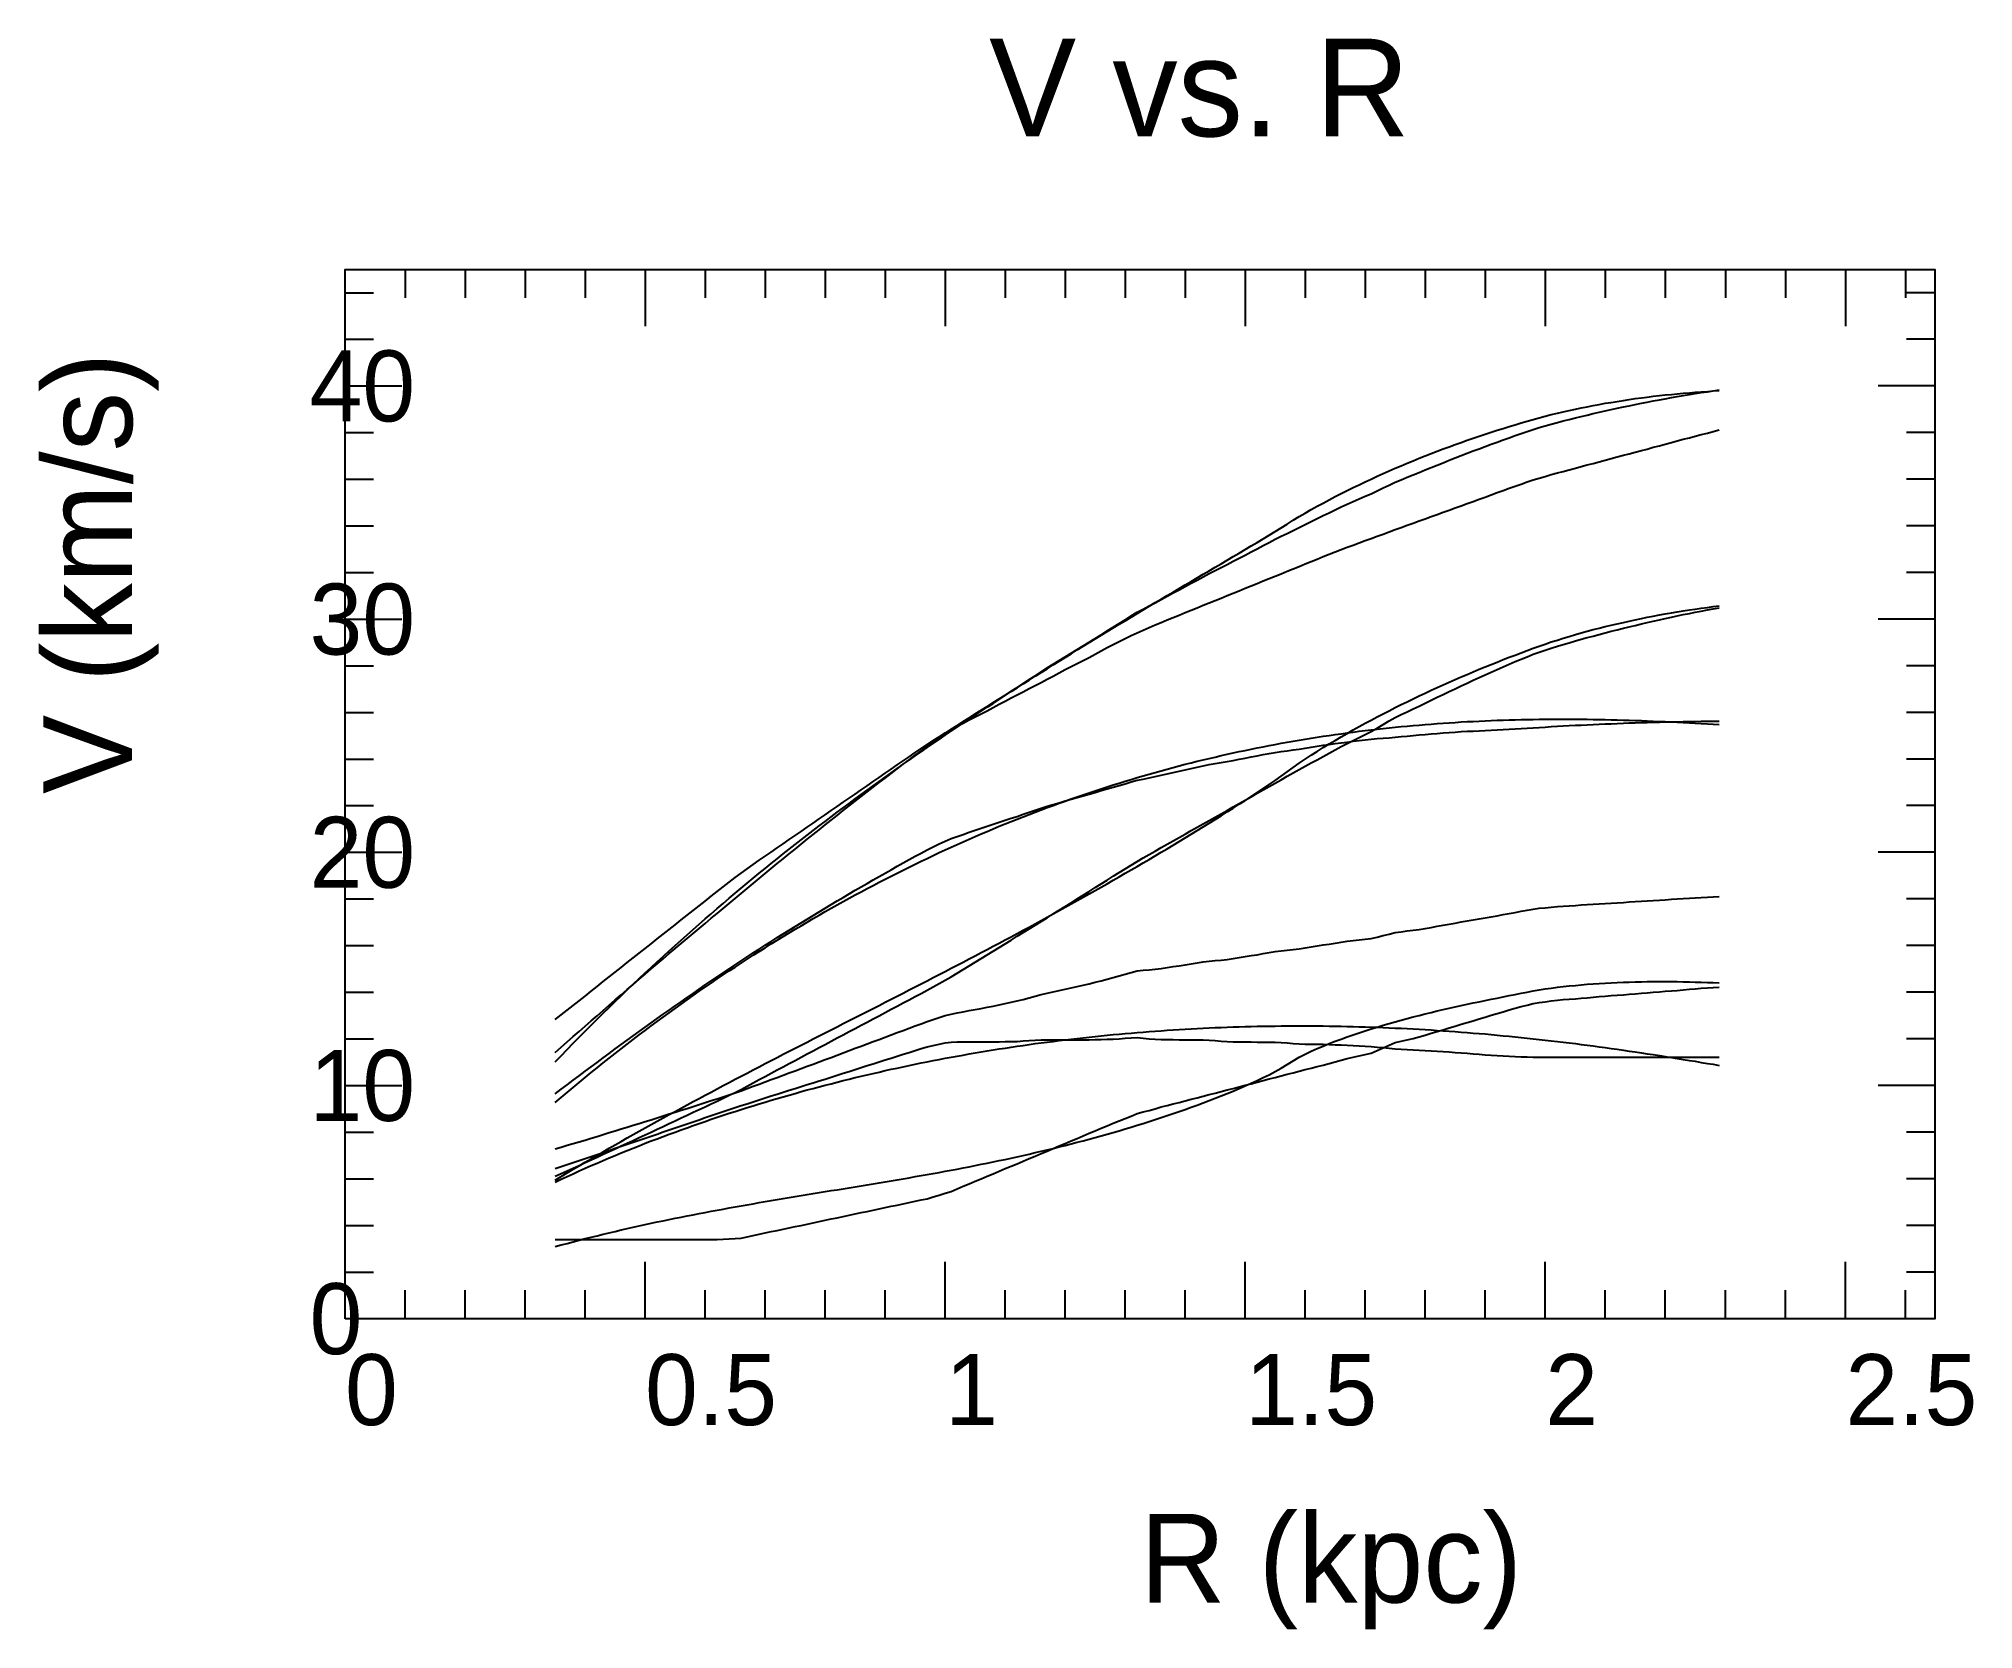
# Model space of a CAD drawing. Extents: x -35 to 184, y -35 to 144.
import ezdxf

# ---------------------------------------------------------------- set-up
doc = ezdxf.new("R2010")
doc.units = 0

msp = doc.modelspace()

# ---------------------------------------------------------------- linework, layer by layer
at = {"color": 0}
for p, q in [((6.76, 118.28), (6.76, 115.08)), ((13.53, 118.28), (13.53, 115.08)), ((20.29, 118.28), (20.29, 115.08)), ((27.06, 118.28), (27.06, 115.08)), ((33.82, 118.28), (33.82, 111.88)), ((40.59, 118.28), (40.59, 115.08)), ((47.35, 118.28), (47.35, 115.08)), ((54.12, 118.28), (54.12, 115.08)), ((60.88, 118.28), (60.88, 115.08)), ((67.65, 118.28), (67.65, 111.88)), ((74.41, 118.28), (74.41, 115.08)), ((81.18, 118.28), (81.18, 115.08)), ((87.94, 118.28), (87.94, 115.08)), ((94.7, 118.28), (94.7, 115.08)), ((101.47, 118.28), (101.47, 111.88)), ((108.23, 118.28), (108.23, 115.08)), ((115, 118.28), (115, 115.08)), ((121.76, 118.28), (121.76, 115.08)), ((128.53, 118.28), (128.53, 115.08)), ((135.29, 118.28), (135.29, 111.88)), ((142.06, 118.28), (142.06, 115.08)), ((148.82, 118.28), (148.82, 115.08)), ((155.59, 118.28), (155.59, 115.08)), ((162.35, 118.28), (162.35, 115.08)), ((169.12, 118.28), (169.12, 111.88)), ((175.88, 118.28), (175.88, 115.08)), ((0, 115.65), (3.2, 115.65)), ((179.2, 115.65), (176, 115.65)), ((0, 110.4), (3.2, 110.4)), ((179.2, 110.4), (176, 110.4)), ((0, 105.14), (6.4, 105.14)), ((179.2, 105.14), (172.8, 105.14)), ((0, 99.88), (3.2, 99.88)), ((179.2, 99.88), (176, 99.88)), ((0, 94.63), (3.2, 94.63)), ((179.2, 94.63), (176, 94.63)), ((0, 89.37), (3.2, 89.37)), ((179.2, 89.37), (176, 89.37)), ((0, 84.11), (3.2, 84.11)), ((179.2, 84.11), (176, 84.11)), ((0, 78.86), (6.4, 78.86)), ((179.2, 78.86), (172.8, 78.86)), ((0, 73.6), (3.2, 73.6)), ((179.2, 73.6), (176, 73.6)), ((0, 68.34), (3.2, 68.34)), ((179.2, 68.34), (176, 68.34)), ((0, 63.08), (3.2, 63.08)), ((179.2, 63.08), (176, 63.08)), ((0, 57.83), (3.2, 57.83)), ((179.2, 57.83), (176, 57.83)), ((0, 52.57), (6.4, 52.57)), ((179.2, 52.57), (172.8, 52.57)), ((0, 47.31), (3.2, 47.31)), ((179.2, 47.31), (176, 47.31)), ((0, 42.06), (3.2, 42.06)), ((179.2, 42.06), (176, 42.06)), ((0, 36.8), (3.2, 36.8)), ((179.2, 36.8), (176, 36.8)), ((0, 31.54), (3.2, 31.54)), ((179.2, 31.54), (176, 31.54)), ((0, 26.29), (6.4, 26.29)), ((179.2, 26.29), (172.8, 26.29)), ((0, 21.03), (3.2, 21.03)), ((179.2, 21.03), (176, 21.03)), ((0, 15.77), (3.2, 15.77)), ((179.2, 15.77), (176, 15.77)), ((0, 10.51), (3.2, 10.51)), ((179.2, 10.51), (176, 10.51)), ((0, 5.26), (3.2, 5.26)), ((33.82, 0), (33.82, 6.4)), ((67.65, 0), (67.65, 6.4)), ((101.47, 0), (101.47, 6.4)), ((135.29, 0), (135.29, 6.4)), ((169.12, 0), (169.12, 6.4)), ((179.2, 5.26), (176, 5.26)), ((6.76, 0), (6.76, 3.2)), ((13.53, 0), (13.53, 3.2)), ((20.29, 0), (20.29, 3.2)), ((27.06, 0), (27.06, 3.2)), ((40.59, 0), (40.59, 3.2)), ((47.35, 0), (47.35, 3.2)), ((54.12, 0), (54.12, 3.2)), ((60.88, 0), (60.88, 3.2)), ((74.41, 0), (74.41, 3.2)), ((81.18, 0), (81.18, 3.2)), ((87.94, 0), (87.94, 3.2)), ((94.7, 0), (94.7, 3.2)), ((108.23, 0), (108.23, 3.2)), ((115, 0), (115, 3.2)), ((121.76, 0), (121.76, 3.2)), ((128.53, 0), (128.53, 3.2)), ((142.06, 0), (142.06, 3.2)), ((148.82, 0), (148.82, 3.2)), ((155.59, 0), (155.59, 3.2)), ((162.35, 0), (162.35, 3.2)), ((175.88, 0), (175.88, 3.2))]:
    msp.add_line(p, q, dxfattribs=at)
msp.add_lwpolyline([(0, 0), (0, 118.28), (179.2, 118.28), (179.2, 0)], close=True, dxfattribs=at)
at = {"color": 4}
for points in [[(23.68, 30.01), (24.35, 30.6), (25.03, 31.2), (25.71, 31.79), (26.38, 32.38), (27.06, 32.97), (27.74, 33.56), (28.41, 34.15), (29.09, 34.75), (29.76, 35.34), (30.44, 35.93), (31.12, 36.52), (31.79, 37.1), (32.47, 37.68), (33.15, 38.26), (33.82, 38.84), (34.5, 39.42), (35.18, 40), (35.85, 40.58), (36.53, 41.16), (37.21, 41.73), (37.88, 42.29), (38.56, 42.86), (39.23, 43.42), (39.91, 43.99), (40.59, 44.56), (41.26, 45.13), (41.94, 45.68), (42.62, 46.24), (43.29, 46.8), (43.97, 47.36), (44.65, 47.91), (45.32, 48.48), (46, 49.05), (46.68, 49.61), (47.35, 50.18), (48.03, 50.73), (48.71, 51.29), (49.38, 51.84), (50.06, 52.4), (50.73, 52.94), (51.41, 53.49), (52.09, 54.04), (52.76, 54.58), (53.44, 55.12), (54.12, 55.66), (54.79, 56.19), (55.47, 56.73), (56.15, 57.27), (56.82, 57.8), (57.5, 58.33), (58.18, 58.86), (58.85, 59.38), (59.53, 59.9), (60.21, 60.42), (60.88, 60.94), (61.56, 61.46), (62.23, 61.98), (62.91, 62.49), (63.59, 63.01), (64.26, 63.51), (64.94, 64.02), (65.62, 64.53), (66.29, 65.01), (66.97, 65.5), (67.65, 65.99), (68.32, 66.44), (69, 66.88), (69.68, 67.31), (70.35, 67.74), (71.03, 68.17), (71.71, 68.59), (72.38, 69.02), (73.06, 69.44), (73.73, 69.87), (74.41, 70.3), (75.09, 70.73), (75.76, 71.16), (76.44, 71.6), (77.12, 72.04), (77.79, 72.48), (78.47, 72.93), (79.15, 73.35), (79.82, 73.76), (80.5, 74.18), (81.18, 74.6), (81.85, 75.01), (82.53, 75.43), (83.21, 75.85), (83.88, 76.26), (84.56, 76.68), (85.23, 77.1), (85.91, 77.52), (86.59, 77.94), (87.26, 78.37), (87.94, 78.79), (88.62, 79.21), (89.29, 79.63), (89.97, 79.98), (90.65, 80.34), (91.32, 80.7), (92, 81.06), (92.68, 81.43), (93.35, 81.8), (94.03, 82.16), (94.7, 82.53), (95.38, 82.9), (96.06, 83.26), (96.73, 83.63), (97.41, 83.98), (98.09, 84.33), (98.76, 84.67), (99.44, 85.01), (100.12, 85.37), (100.79, 85.72), (101.47, 86.08), (102.15, 86.43), (102.82, 86.79), (103.5, 87.15), (104.18, 87.5), (104.85, 87.86), (105.53, 88.19), (106.2, 88.52), (106.88, 88.85), (107.56, 89.18), (108.23, 89.52), (108.91, 89.86), (109.59, 90.2), (110.26, 90.53), (110.94, 90.85), (111.62, 91.18), (112.29, 91.5), (112.97, 91.82), (113.65, 92.11), (114.32, 92.41), (115, 92.7), (115.68, 92.99), (116.35, 93.31), (117.03, 93.64), (117.7, 93.96), (118.38, 94.29), (119.06, 94.57), (119.73, 94.84), (120.41, 95.11), (121.09, 95.38), (121.76, 95.67), (122.44, 95.95), (123.12, 96.22), (123.79, 96.49), (124.47, 96.76), (125.15, 97.03), (125.82, 97.3), (126.5, 97.56), (127.18, 97.81), (127.85, 98.06), (128.53, 98.31), (129.2, 98.56), (129.88, 98.81), (130.56, 99.05), (131.23, 99.3), (131.91, 99.54), (132.59, 99.77), (133.26, 100), (133.94, 100.23), (134.62, 100.44), (135.29, 100.64), (135.97, 100.83), (136.65, 101.02), (137.32, 101.19), (138, 101.37), (138.68, 101.53), (139.35, 101.7), (140.03, 101.86), (140.7, 102.02), (141.38, 102.18), (142.06, 102.33), (142.73, 102.48), (143.41, 102.63), (144.09, 102.77), (144.76, 102.91), (145.44, 103.05), (146.12, 103.19), (146.79, 103.32), (147.47, 103.45), (148.15, 103.58), (148.82, 103.7), (149.5, 103.82), (150.17, 103.94), (150.85, 104.06), (151.53, 104.17), (152.2, 104.28), (152.88, 104.39), (153.56, 104.49), (154.23, 104.59), (154.91, 104.69)], [(23.68, 16.06), (24.35, 16.36), (25.03, 16.67), (25.71, 16.98), (26.38, 17.28), (27.06, 17.59), (27.74, 17.9), (28.41, 18.22), (29.09, 18.53), (29.76, 18.84), (30.44, 19.15), (31.12, 19.47), (31.79, 19.78), (32.47, 20.1), (33.15, 20.41), (33.82, 20.73), (34.5, 21.04), (35.18, 21.36), (35.85, 21.67), (36.53, 21.99), (37.21, 22.31), (37.88, 22.62), (38.56, 22.94), (39.23, 23.26), (39.91, 23.57), (40.59, 23.89), (41.26, 24.21), (41.94, 24.53), (42.62, 24.86), (43.29, 25.19), (43.97, 25.51), (44.65, 25.84), (45.32, 26.22), (46, 26.58), (46.68, 26.95), (47.35, 27.31), (48.03, 27.67), (48.71, 28.04), (49.38, 28.4), (50.06, 28.76), (50.73, 29.12), (51.41, 29.48), (52.09, 29.84), (52.76, 30.2), (53.44, 30.56), (54.12, 30.92), (54.79, 31.28), (55.47, 31.64), (56.15, 32), (56.82, 32.36), (57.5, 32.72), (58.18, 33.08), (58.85, 33.44), (59.53, 33.79), (60.21, 34.15), (60.88, 34.51), (61.56, 34.87), (62.23, 35.23), (62.91, 35.59), (63.59, 35.94), (64.26, 36.3), (64.94, 36.66), (65.62, 37.02), (66.29, 37.4), (66.97, 37.78), (67.65, 38.16), (68.32, 38.54), (69, 38.96), (69.68, 39.37), (70.35, 39.78), (71.03, 40.19), (71.71, 40.61), (72.38, 41.02), (73.06, 41.44), (73.73, 41.85), (74.41, 42.27), (75.09, 42.68), (75.76, 43.1), (76.44, 43.52), (77.12, 43.94), (77.79, 44.36), (78.47, 44.78), (79.15, 45.2), (79.82, 45.62), (80.5, 46.04), (81.18, 46.46), (81.85, 46.89), (82.53, 47.31), (83.21, 47.74), (83.88, 48.16), (84.56, 48.59), (85.23, 49.01), (85.91, 49.44), (86.59, 49.87), (87.26, 50.29), (87.94, 50.71), (88.62, 51.13), (89.29, 51.55), (89.97, 51.94), (90.65, 52.33), (91.32, 52.71), (92, 53.1), (92.68, 53.48), (93.35, 53.86), (94.03, 54.24), (94.7, 54.62), (95.38, 55.01), (96.06, 55.39), (96.73, 55.77), (97.41, 56.15), (98.09, 56.54), (98.76, 56.92), (99.44, 57.3), (100.12, 57.69), (100.79, 58.07), (101.47, 58.45), (102.15, 58.83), (102.82, 59.22), (103.5, 59.6), (104.18, 59.99), (104.85, 60.37), (105.53, 60.75), (106.2, 61.14), (106.88, 61.52), (107.56, 61.89), (108.23, 62.27), (108.91, 62.64), (109.59, 63.01), (110.26, 63.38), (110.94, 63.75), (111.62, 64.12), (112.29, 64.48), (112.97, 64.84), (113.65, 65.19), (114.32, 65.52), (115, 65.85), (115.68, 66.18), (116.35, 66.58), (117.03, 66.98), (117.7, 67.38), (118.38, 67.77), (119.06, 68.09), (119.73, 68.42), (120.41, 68.74), (121.09, 69.05), (121.76, 69.39), (122.44, 69.72), (123.12, 70.05), (123.79, 70.37), (124.47, 70.69), (125.15, 71.01), (125.82, 71.33), (126.5, 71.65), (127.18, 71.96), (127.85, 72.27), (128.53, 72.58), (129.2, 72.88), (129.88, 73.18), (130.56, 73.48), (131.23, 73.78), (131.91, 74.06), (132.59, 74.35), (133.26, 74.62), (133.94, 74.9), (134.62, 75.14), (135.29, 75.36), (135.97, 75.58), (136.65, 75.8), (137.32, 76), (138, 76.2), (138.68, 76.39), (139.35, 76.58), (140.03, 76.77), (140.7, 76.95), (141.38, 77.13), (142.06, 77.31), (142.73, 77.48), (143.41, 77.66), (144.09, 77.82), (144.76, 77.99), (145.44, 78.15), (146.12, 78.31), (146.79, 78.47), (147.47, 78.62), (148.15, 78.78), (148.82, 78.93), (149.5, 79.07), (150.17, 79.22), (150.85, 79.36), (151.53, 79.49), (152.2, 79.63), (152.88, 79.76), (153.56, 79.89), (154.23, 80.01), (154.91, 80.14)], [(23.68, 25.35), (24.35, 25.86), (25.03, 26.37), (25.71, 26.88), (26.38, 27.38), (27.06, 27.89), (27.74, 28.39), (28.41, 28.89), (29.09, 29.4), (29.76, 29.9), (30.44, 30.4), (31.12, 30.9), (31.79, 31.39), (32.47, 31.88), (33.15, 32.36), (33.82, 32.85), (34.5, 33.34), (35.18, 33.82), (35.85, 34.31), (36.53, 34.79), (37.21, 35.26), (37.88, 35.73), (38.56, 36.2), (39.23, 36.67), (39.91, 37.15), (40.59, 37.62), (41.26, 38.08), (41.94, 38.54), (42.62, 39), (43.29, 39.45), (43.97, 39.9), (44.65, 40.34), (45.32, 40.78), (46, 41.22), (46.68, 41.66), (47.35, 42.09), (48.03, 42.52), (48.71, 42.95), (49.38, 43.38), (50.06, 43.8), (50.73, 44.22), (51.41, 44.63), (52.09, 45.05), (52.76, 45.46), (53.44, 45.87), (54.12, 46.28), (54.79, 46.68), (55.47, 47.09), (56.15, 47.49), (56.82, 47.89), (57.5, 48.29), (58.18, 48.68), (58.85, 49.07), (59.53, 49.46), (60.21, 49.85), (60.88, 50.23), (61.56, 50.61), (62.23, 51), (62.91, 51.37), (63.59, 51.75), (64.26, 52.12), (64.94, 52.49), (65.62, 52.85), (66.29, 53.18), (66.97, 53.51), (67.65, 53.84), (68.32, 54.12), (69, 54.36), (69.68, 54.59), (70.35, 54.83), (71.03, 55.05), (71.71, 55.28), (72.38, 55.5), (73.06, 55.73), (73.73, 55.95), (74.41, 56.18), (75.09, 56.4), (75.76, 56.62), (76.44, 56.86), (77.12, 57.09), (77.79, 57.32), (78.47, 57.56), (79.15, 57.76), (79.82, 57.96), (80.5, 58.16), (81.18, 58.36), (81.85, 58.55), (82.53, 58.75), (83.21, 58.94), (83.88, 59.13), (84.56, 59.32), (85.23, 59.52), (85.91, 59.71), (86.59, 59.9), (87.26, 60.11), (87.94, 60.3), (88.62, 60.5), (89.29, 60.69), (89.97, 60.82), (90.65, 60.97), (91.32, 61.11), (92, 61.25), (92.68, 61.41), (93.35, 61.56), (94.03, 61.71), (94.7, 61.86), (95.38, 62.02), (96.06, 62.17), (96.73, 62.32), (97.41, 62.45), (98.09, 62.57), (98.76, 62.68), (99.44, 62.8), (100.12, 62.93), (100.79, 63.06), (101.47, 63.19), (102.15, 63.32), (102.82, 63.45), (103.5, 63.58), (104.18, 63.71), (104.85, 63.83), (105.53, 63.93), (106.2, 64.02), (106.88, 64.12), (107.56, 64.21), (108.23, 64.32), (108.91, 64.43), (109.59, 64.53), (110.26, 64.64), (110.94, 64.73), (111.62, 64.82), (112.29, 64.91), (112.97, 65), (113.65, 65.08), (114.32, 65.16), (115, 65.24), (115.68, 65.32), (116.35, 65.38), (117.03, 65.44), (117.7, 65.49), (118.38, 65.55), (119.06, 65.62), (119.73, 65.68), (120.41, 65.74), (121.09, 65.8), (121.76, 65.86), (122.44, 65.92), (123.12, 65.97), (123.79, 66.02), (124.47, 66.07), (125.15, 66.12), (125.82, 66.17), (126.5, 66.21), (127.18, 66.24), (127.85, 66.28), (128.53, 66.31), (129.2, 66.35), (129.88, 66.39), (130.56, 66.42), (131.23, 66.46), (131.91, 66.5), (132.59, 66.54), (133.26, 66.57), (133.94, 66.61), (134.62, 66.65), (135.29, 66.69), (135.97, 66.74), (136.65, 66.78), (137.32, 66.81), (138, 66.85), (138.68, 66.89), (139.35, 66.92), (140.03, 66.95), (140.7, 66.98), (141.38, 67.01), (142.06, 67.04), (142.73, 67.07), (143.41, 67.1), (144.09, 67.12), (144.76, 67.15), (145.44, 67.17), (146.12, 67.19), (146.79, 67.21), (147.47, 67.23), (148.15, 67.25), (148.82, 67.26), (149.5, 67.28), (150.17, 67.29), (150.85, 67.31), (151.53, 67.32), (152.2, 67.33), (152.88, 67.34), (153.56, 67.35), (154.23, 67.36), (154.91, 67.37)]]:
    msp.add_lwpolyline(points, dxfattribs=at)
at = {"color": 3}
for points in [[(23.68, 28.94), (24.35, 29.64), (25.03, 30.34), (25.71, 31.04), (26.38, 31.72), (27.06, 32.41), (27.74, 33.08), (28.41, 33.76), (29.09, 34.43), (29.76, 35.09), (30.44, 35.75), (31.12, 36.4), (31.79, 37.05), (32.47, 37.69), (33.15, 38.33), (33.82, 38.97), (34.5, 39.6), (35.18, 40.22), (35.85, 40.84), (36.53, 41.46), (37.21, 42.07), (37.88, 42.68), (38.56, 43.28), (39.23, 43.88), (39.91, 44.48), (40.59, 45.07), (41.26, 45.65), (41.94, 46.23), (42.62, 46.81), (43.29, 47.39), (43.97, 47.96), (44.65, 48.52), (45.32, 49.08), (46, 49.64), (46.68, 50.2), (47.35, 50.75), (48.03, 51.29), (48.71, 51.84), (49.38, 52.38), (50.06, 52.91), (50.73, 53.45), (51.41, 53.98), (52.09, 54.5), (52.76, 55.02), (53.44, 55.54), (54.12, 56.06), (54.79, 56.57), (55.47, 57.08), (56.15, 57.59), (56.82, 58.09), (57.5, 58.59), (58.18, 59.09), (58.85, 59.58), (59.53, 60.07), (60.21, 60.56), (60.88, 61.05), (61.56, 61.53), (62.23, 62.01), (62.91, 62.49), (63.59, 62.96), (64.26, 63.44), (64.94, 63.91), (65.62, 64.37), (66.29, 64.84), (66.97, 65.3), (67.65, 65.76), (68.32, 66.22), (69, 66.68), (69.68, 67.13), (70.35, 67.58), (71.03, 68.03), (71.71, 68.48), (72.38, 68.92), (73.06, 69.36), (73.73, 69.8), (74.41, 70.24), (75.09, 70.68), (75.76, 71.12), (76.44, 71.55), (77.12, 71.98), (77.79, 72.41), (78.47, 72.84), (79.15, 73.27), (79.82, 73.69), (80.5, 74.11), (81.18, 74.54), (81.85, 74.96), (82.53, 75.38), (83.21, 75.79), (83.88, 76.21), (84.56, 76.62), (85.23, 77.04), (85.91, 77.45), (86.59, 77.86), (87.26, 78.27), (87.94, 78.68), (88.62, 79.09), (89.29, 79.49), (89.97, 79.9), (90.65, 80.3), (91.32, 80.71), (92, 81.11), (92.68, 81.51), (93.35, 81.91), (94.03, 82.31), (94.7, 82.71), (95.38, 83.11), (96.06, 83.51), (96.73, 83.91), (97.41, 84.31), (98.09, 84.71), (98.76, 85.1), (99.44, 85.5), (100.12, 85.9), (100.79, 86.3), (101.47, 86.7), (102.15, 87.1), (102.82, 87.5), (103.5, 87.9), (104.18, 88.31), (104.85, 88.72), (105.53, 89.14), (106.2, 89.57), (106.88, 90), (107.56, 90.41), (108.23, 90.81), (108.91, 91.2), (109.59, 91.58), (110.26, 91.94), (110.94, 92.3), (111.62, 92.66), (112.29, 93.01), (112.97, 93.35), (113.65, 93.68), (114.32, 94.01), (115, 94.33), (115.68, 94.65), (116.35, 94.96), (117.03, 95.26), (117.7, 95.56), (118.38, 95.86), (119.06, 96.15), (119.73, 96.43), (120.41, 96.71), (121.09, 96.99), (121.76, 97.26), (122.44, 97.52), (123.12, 97.78), (123.79, 98.04), (124.47, 98.29), (125.15, 98.54), (125.82, 98.78), (126.5, 99.02), (127.18, 99.25), (127.85, 99.48), (128.53, 99.7), (129.2, 99.92), (129.88, 100.14), (130.56, 100.35), (131.23, 100.56), (131.91, 100.77), (132.59, 100.98), (133.26, 101.18), (133.94, 101.37), (134.62, 101.56), (135.29, 101.73), (135.97, 101.91), (136.65, 102.07), (137.32, 102.23), (138, 102.38), (138.68, 102.53), (139.35, 102.67), (140.03, 102.8), (140.7, 102.93), (141.38, 103.06), (142.06, 103.18), (142.73, 103.29), (143.41, 103.4), (144.09, 103.51), (144.76, 103.61), (145.44, 103.71), (146.12, 103.8), (146.79, 103.89), (147.47, 103.97), (148.15, 104.05), (148.82, 104.12), (149.5, 104.19), (150.17, 104.26), (150.85, 104.32), (151.53, 104.38), (152.2, 104.43), (152.88, 104.48), (153.56, 104.53), (154.23, 104.57), (154.91, 104.61)], [(23.68, 15.63), (24.35, 16.03), (25.03, 16.44), (25.71, 16.84), (26.38, 17.24), (27.06, 17.64), (27.74, 18.03), (28.41, 18.43), (29.09, 18.82), (29.76, 19.21), (30.44, 19.6), (31.12, 19.98), (31.79, 20.37), (32.47, 20.75), (33.15, 21.13), (33.82, 21.51), (34.5, 21.88), (35.18, 22.26), (35.85, 22.63), (36.53, 23), (37.21, 23.37), (37.88, 23.74), (38.56, 24.1), (39.23, 24.47), (39.91, 24.83), (40.59, 25.19), (41.26, 25.55), (41.94, 25.91), (42.62, 26.27), (43.29, 26.63), (43.97, 26.98), (44.65, 27.34), (45.32, 27.69), (46, 28.05), (46.68, 28.4), (47.35, 28.75), (48.03, 29.1), (48.71, 29.45), (49.38, 29.8), (50.06, 30.14), (50.73, 30.49), (51.41, 30.84), (52.09, 31.18), (52.76, 31.53), (53.44, 31.88), (54.12, 32.22), (54.79, 32.57), (55.47, 32.91), (56.15, 33.26), (56.82, 33.6), (57.5, 33.94), (58.18, 34.29), (58.85, 34.63), (59.53, 34.98), (60.21, 35.32), (60.88, 35.67), (61.56, 36.01), (62.23, 36.36), (62.91, 36.71), (63.59, 37.05), (64.26, 37.4), (64.94, 37.75), (65.62, 38.1), (66.29, 38.45), (66.97, 38.79), (67.65, 39.15), (68.32, 39.5), (69, 39.85), (69.68, 40.2), (70.35, 40.56), (71.03, 40.91), (71.71, 41.27), (72.38, 41.62), (73.06, 41.98), (73.73, 42.34), (74.41, 42.7), (75.09, 43.06), (75.76, 43.42), (76.44, 43.79), (77.12, 44.15), (77.79, 44.52), (78.47, 44.89), (79.15, 45.26), (79.82, 45.63), (80.5, 46), (81.18, 46.37), (81.85, 46.75), (82.53, 47.13), (83.21, 47.5), (83.88, 47.88), (84.56, 48.26), (85.23, 48.65), (85.91, 49.03), (86.59, 49.42), (87.26, 49.81), (87.94, 50.2), (88.62, 50.59), (89.29, 50.98), (89.97, 51.38), (90.65, 51.77), (91.32, 52.17), (92, 52.57), (92.68, 52.98), (93.35, 53.38), (94.03, 53.79), (94.7, 54.19), (95.38, 54.61), (96.06, 55.02), (96.73, 55.43), (97.41, 55.85), (98.09, 56.27), (98.76, 56.69), (99.44, 57.12), (100.12, 57.55), (100.79, 57.98), (101.47, 58.42), (102.15, 58.86), (102.82, 59.3), (103.5, 59.75), (104.18, 60.21), (104.85, 60.67), (105.53, 61.15), (106.2, 61.64), (106.88, 62.14), (107.56, 62.62), (108.23, 63.08), (108.91, 63.52), (109.59, 63.95), (110.26, 64.37), (110.94, 64.79), (111.62, 65.19), (112.29, 65.59), (112.97, 65.98), (113.65, 66.36), (114.32, 66.74), (115, 67.11), (115.68, 67.47), (116.35, 67.83), (117.03, 68.19), (117.7, 68.53), (118.38, 68.88), (119.06, 69.22), (119.73, 69.55), (120.41, 69.88), (121.09, 70.2), (121.76, 70.52), (122.44, 70.84), (123.12, 71.15), (123.79, 71.45), (124.47, 71.75), (125.15, 72.05), (125.82, 72.34), (126.5, 72.63), (127.18, 72.92), (127.85, 73.2), (128.53, 73.48), (129.2, 73.75), (129.88, 74.02), (130.56, 74.29), (131.23, 74.55), (131.91, 74.81), (132.59, 75.07), (133.26, 75.33), (133.94, 75.58), (134.62, 75.82), (135.29, 76.05), (135.97, 76.28), (136.65, 76.5), (137.32, 76.71), (138, 76.91), (138.68, 77.11), (139.35, 77.3), (140.03, 77.49), (140.7, 77.67), (141.38, 77.84), (142.06, 78.01), (142.73, 78.18), (143.41, 78.34), (144.09, 78.49), (144.76, 78.64), (145.44, 78.79), (146.12, 78.93), (146.79, 79.06), (147.47, 79.19), (148.15, 79.32), (148.82, 79.44), (149.5, 79.56), (150.17, 79.68), (150.85, 79.79), (151.53, 79.89), (152.2, 79.99), (152.88, 80.09), (153.56, 80.18), (154.23, 80.27), (154.91, 80.36)], [(23.68, 24.36), (24.35, 24.93), (25.03, 25.5), (25.71, 26.07), (26.38, 26.63), (27.06, 27.19), (27.74, 27.74), (28.41, 28.28), (29.09, 28.83), (29.76, 29.36), (30.44, 29.9), (31.12, 30.43), (31.79, 30.95), (32.47, 31.47), (33.15, 31.98), (33.82, 32.49), (34.5, 33), (35.18, 33.5), (35.85, 34), (36.53, 34.49), (37.21, 34.98), (37.88, 35.47), (38.56, 35.95), (39.23, 36.42), (39.91, 36.9), (40.59, 37.37), (41.26, 37.83), (41.94, 38.29), (42.62, 38.74), (43.29, 39.2), (43.97, 39.64), (44.65, 40.09), (45.32, 40.53), (46, 40.96), (46.68, 41.39), (47.35, 41.82), (48.03, 42.24), (48.71, 42.66), (49.38, 43.08), (50.06, 43.49), (50.73, 43.9), (51.41, 44.3), (52.09, 44.7), (52.76, 45.1), (53.44, 45.49), (54.12, 45.88), (54.79, 46.26), (55.47, 46.64), (56.15, 47.02), (56.82, 47.39), (57.5, 47.76), (58.18, 48.12), (58.85, 48.48), (59.53, 48.84), (60.21, 49.2), (60.88, 49.55), (61.56, 49.89), (62.23, 50.23), (62.91, 50.57), (63.59, 50.91), (64.26, 51.24), (64.94, 51.57), (65.62, 51.89), (66.29, 52.21), (66.97, 52.53), (67.65, 52.84), (68.32, 53.15), (69, 53.46), (69.68, 53.76), (70.35, 54.06), (71.03, 54.35), (71.71, 54.64), (72.38, 54.93), (73.06, 55.22), (73.73, 55.5), (74.41, 55.77), (75.09, 56.05), (75.76, 56.32), (76.44, 56.58), (77.12, 56.85), (77.79, 57.11), (78.47, 57.36), (79.15, 57.62), (79.82, 57.86), (80.5, 58.11), (81.18, 58.35), (81.85, 58.59), (82.53, 58.83), (83.21, 59.06), (83.88, 59.29), (84.56, 59.51), (85.23, 59.73), (85.91, 59.95), (86.59, 60.17), (87.26, 60.38), (87.94, 60.59), (88.62, 60.79), (89.29, 60.99), (89.97, 61.19), (90.65, 61.39), (91.32, 61.58), (92, 61.77), (92.68, 61.95), (93.35, 62.13), (94.03, 62.31), (94.7, 62.49), (95.38, 62.66), (96.06, 62.83), (96.73, 62.99), (97.41, 63.16), (98.09, 63.31), (98.76, 63.47), (99.44, 63.62), (100.12, 63.77), (100.79, 63.92), (101.47, 64.06), (102.15, 64.2), (102.82, 64.34), (103.5, 64.47), (104.18, 64.61), (104.85, 64.73), (105.53, 64.86), (106.2, 64.98), (106.88, 65.1), (107.56, 65.21), (108.23, 65.33), (108.91, 65.44), (109.59, 65.54), (110.26, 65.65), (110.94, 65.75), (111.62, 65.85), (112.29, 65.94), (112.97, 66.03), (113.65, 66.12), (114.32, 66.21), (115, 66.29), (115.68, 66.37), (116.35, 66.45), (117.03, 66.53), (117.7, 66.6), (118.38, 66.67), (119.06, 66.74), (119.73, 66.8), (120.41, 66.86), (121.09, 66.92), (121.76, 66.98), (122.44, 67.03), (123.12, 67.08), (123.79, 67.13), (124.47, 67.17), (125.15, 67.22), (125.82, 67.26), (126.5, 67.3), (127.18, 67.33), (127.85, 67.36), (128.53, 67.39), (129.2, 67.42), (129.88, 67.45), (130.56, 67.47), (131.23, 67.49), (131.91, 67.51), (132.59, 67.53), (133.26, 67.54), (133.94, 67.55), (134.62, 67.56), (135.29, 67.57), (135.97, 67.57), (136.65, 67.58), (137.32, 67.58), (138, 67.58), (138.68, 67.57), (139.35, 67.57), (140.03, 67.56), (140.7, 67.55), (141.38, 67.54), (142.06, 67.53), (142.73, 67.51), (143.41, 67.5), (144.09, 67.48), (144.76, 67.46), (145.44, 67.44), (146.12, 67.41), (146.79, 67.39), (147.47, 67.36), (148.15, 67.33), (148.82, 67.3), (149.5, 67.27), (150.17, 67.24), (150.85, 67.21), (151.53, 67.17), (152.2, 67.14), (152.88, 67.1), (153.56, 67.06), (154.23, 67.02), (154.91, 66.98)]]:
    msp.add_lwpolyline(points, dxfattribs=at)
at = {"color": 6}
for points in [[(23.68, 33.72), (24.35, 34.24), (25.03, 34.77), (25.71, 35.29), (26.38, 35.84), (27.06, 36.37), (27.74, 36.91), (28.41, 37.45), (29.09, 37.99), (29.76, 38.52), (30.44, 39.06), (31.12, 39.59), (31.79, 40.13), (32.47, 40.66), (33.15, 41.19), (33.82, 41.73), (34.5, 42.27), (35.18, 42.8), (35.85, 43.34), (36.53, 43.87), (37.21, 44.41), (37.88, 44.95), (38.56, 45.48), (39.23, 46.02), (39.91, 46.55), (40.59, 47.08), (41.26, 47.62), (41.94, 48.15), (42.62, 48.68), (43.29, 49.21), (43.97, 49.74), (44.65, 50.22), (45.32, 50.7), (46, 51.19), (46.68, 51.67), (47.35, 52.13), (48.03, 52.6), (48.71, 53.07), (49.38, 53.53), (50.06, 54), (50.73, 54.47), (51.41, 54.93), (52.09, 55.4), (52.76, 55.87), (53.44, 56.34), (54.12, 56.81), (54.79, 57.28), (55.47, 57.74), (56.15, 58.21), (56.82, 58.67), (57.5, 59.14), (58.18, 59.61), (58.85, 60.08), (59.53, 60.55), (60.21, 61.02), (60.88, 61.48), (61.56, 61.95), (62.23, 62.42), (62.91, 62.88), (63.59, 63.35), (64.26, 63.81), (64.94, 64.28), (65.62, 64.72), (66.29, 65.16), (66.97, 65.6), (67.65, 66.04), (68.32, 66.41), (69, 66.77), (69.68, 67.13), (70.35, 67.5), (71.03, 67.84), (71.71, 68.19), (72.38, 68.53), (73.06, 68.88), (73.73, 69.25), (74.41, 69.61), (75.09, 69.97), (75.76, 70.33), (76.44, 70.67), (77.12, 71.02), (77.79, 71.36), (78.47, 71.7), (79.15, 72.07), (79.82, 72.44), (80.5, 72.8), (81.18, 73.16), (81.85, 73.5), (82.53, 73.85), (83.21, 74.19), (83.88, 74.54), (84.56, 74.91), (85.23, 75.28), (85.91, 75.65), (86.59, 76), (87.26, 76.34), (87.94, 76.68), (88.62, 77.02), (89.29, 77.32), (89.97, 77.62), (90.65, 77.91), (91.32, 78.2), (92, 78.48), (92.68, 78.76), (93.35, 79.04), (94.03, 79.31), (94.7, 79.59), (95.38, 79.86), (96.06, 80.13), (96.73, 80.41), (97.41, 80.68), (98.09, 80.95), (98.76, 81.23), (99.44, 81.5), (100.12, 81.78), (100.79, 82.06), (101.47, 82.34), (102.15, 82.62), (102.82, 82.88), (103.5, 83.16), (104.18, 83.43), (104.85, 83.7), (105.53, 83.97), (106.2, 84.25), (106.88, 84.53), (107.56, 84.8), (108.23, 85.08), (108.91, 85.36), (109.59, 85.63), (110.26, 85.91), (110.94, 86.17), (111.62, 86.44), (112.29, 86.71), (112.97, 86.96), (113.65, 87.21), (114.32, 87.45), (115, 87.7), (115.68, 87.95), (116.35, 88.19), (117.03, 88.44), (117.7, 88.69), (118.38, 88.94), (119.06, 89.18), (119.73, 89.43), (120.41, 89.67), (121.09, 89.92), (121.76, 90.16), (122.44, 90.41), (123.12, 90.65), (123.79, 90.9), (124.47, 91.15), (125.15, 91.39), (125.82, 91.64), (126.5, 91.88), (127.18, 92.13), (127.85, 92.37), (128.53, 92.62), (129.2, 92.86), (129.88, 93.11), (130.56, 93.35), (131.23, 93.6), (131.91, 93.84), (132.59, 94.08), (133.26, 94.32), (133.94, 94.56), (134.62, 94.74), (135.29, 94.95), (135.97, 95.15), (136.65, 95.35), (137.32, 95.51), (138, 95.69), (138.68, 95.87), (139.35, 96.05), (140.03, 96.23), (140.7, 96.41), (141.38, 96.59), (142.06, 96.78), (142.73, 96.96), (143.41, 97.14), (144.09, 97.32), (144.76, 97.5), (145.44, 97.68), (146.12, 97.86), (146.79, 98.03), (147.47, 98.22), (148.15, 98.4), (148.82, 98.58), (149.5, 98.77), (150.17, 98.95), (150.85, 99.13), (151.53, 99.3), (152.2, 99.48), (152.88, 99.66), (153.56, 99.83), (154.23, 100.01), (154.91, 100.18)], [(23.68, 8.93), (24.35, 8.93), (25.03, 8.93), (25.71, 8.93), (26.38, 8.93), (27.06, 8.93), (27.74, 8.93), (28.41, 8.93), (29.09, 8.93), (29.76, 8.93), (30.44, 8.92), (31.12, 8.92), (31.79, 8.92), (32.47, 8.92), (33.15, 8.92), (33.82, 8.92), (34.5, 8.92), (35.18, 8.92), (35.85, 8.92), (36.53, 8.92), (37.21, 8.92), (37.88, 8.92), (38.56, 8.92), (39.23, 8.92), (39.91, 8.92), (40.59, 8.92), (41.26, 8.92), (41.94, 8.93), (42.62, 8.97), (43.29, 9), (43.97, 9.03), (44.65, 9.07), (45.32, 9.24), (46, 9.38), (46.68, 9.53), (47.35, 9.67), (48.03, 9.81), (48.71, 9.95), (49.38, 10.09), (50.06, 10.24), (50.73, 10.38), (51.41, 10.52), (52.09, 10.66), (52.76, 10.81), (53.44, 10.95), (54.12, 11.1), (54.79, 11.24), (55.47, 11.38), (56.15, 11.53), (56.82, 11.67), (57.5, 11.81), (58.18, 11.95), (58.85, 12.09), (59.53, 12.24), (60.21, 12.38), (60.88, 12.52), (61.56, 12.67), (62.23, 12.81), (62.91, 12.96), (63.59, 13.1), (64.26, 13.24), (64.94, 13.38), (65.62, 13.52), (66.29, 13.73), (66.97, 13.94), (67.65, 14.14), (68.32, 14.35), (69, 14.64), (69.68, 14.92), (70.35, 15.21), (71.03, 15.49), (71.71, 15.77), (72.38, 16.06), (73.06, 16.34), (73.73, 16.63), (74.41, 16.91), (75.09, 17.19), (75.76, 17.47), (76.44, 17.75), (77.12, 18.04), (77.79, 18.33), (78.47, 18.62), (79.15, 18.9), (79.82, 19.18), (80.5, 19.47), (81.18, 19.75), (81.85, 20.03), (82.53, 20.32), (83.21, 20.61), (83.88, 20.9), (84.56, 21.18), (85.23, 21.46), (85.91, 21.74), (86.59, 22.02), (87.26, 22.3), (87.94, 22.57), (88.62, 22.84), (89.29, 23.11), (89.97, 23.3), (90.65, 23.48), (91.32, 23.67), (92, 23.86), (92.68, 24.03), (93.35, 24.21), (94.03, 24.38), (94.7, 24.56), (95.38, 24.73), (96.06, 24.91), (96.73, 25.08), (97.41, 25.26), (98.09, 25.43), (98.76, 25.61), (99.44, 25.79), (100.12, 25.96), (100.79, 26.14), (101.47, 26.31), (102.15, 26.49), (102.82, 26.66), (103.5, 26.84), (104.18, 27.02), (104.85, 27.2), (105.53, 27.38), (106.2, 27.55), (106.88, 27.72), (107.56, 27.89), (108.23, 28.07), (108.91, 28.24), (109.59, 28.42), (110.26, 28.59), (110.94, 28.78), (111.62, 28.97), (112.29, 29.15), (112.97, 29.34), (113.65, 29.49), (114.32, 29.63), (115, 29.77), (115.68, 29.91), (116.35, 30.21), (117.03, 30.52), (117.7, 30.82), (118.38, 31.12), (119.06, 31.28), (119.73, 31.44), (120.41, 31.6), (121.09, 31.76), (121.76, 31.97), (122.44, 32.17), (123.12, 32.37), (123.79, 32.57), (124.47, 32.77), (125.15, 32.98), (125.82, 33.18), (126.5, 33.39), (127.18, 33.59), (127.85, 33.79), (128.53, 34), (129.2, 34.2), (129.88, 34.4), (130.56, 34.6), (131.23, 34.8), (131.91, 34.99), (132.59, 35.17), (133.26, 35.35), (133.94, 35.53), (134.62, 35.65), (135.29, 35.73), (135.97, 35.82), (136.65, 35.9), (137.32, 35.96), (138, 36.02), (138.68, 36.07), (139.35, 36.13), (140.03, 36.18), (140.7, 36.24), (141.38, 36.3), (142.06, 36.35), (142.73, 36.41), (143.41, 36.46), (144.09, 36.52), (144.76, 36.57), (145.44, 36.63), (146.12, 36.68), (146.79, 36.74), (147.47, 36.79), (148.15, 36.85), (148.82, 36.9), (149.5, 36.96), (150.17, 37.01), (150.85, 37.07), (151.53, 37.13), (152.2, 37.18), (152.88, 37.24), (153.56, 37.28), (154.23, 37.33), (154.91, 37.38)]]:
    msp.add_lwpolyline(points, dxfattribs=at)
at = {"color": 1}
msp.add_lwpolyline([(23.68, 19.14), (24.35, 19.34), (25.03, 19.54), (25.71, 19.73), (26.38, 19.94), (27.06, 20.14), (27.74, 20.34), (28.41, 20.54), (29.09, 20.76), (29.76, 20.97), (30.44, 21.18), (31.12, 21.39), (31.79, 21.6), (32.47, 21.8), (33.15, 22.01), (33.82, 22.21), (34.5, 22.43), (35.18, 22.64), (35.85, 22.86), (36.53, 23.08), (37.21, 23.28), (37.88, 23.49), (38.56, 23.7), (39.23, 23.91), (39.91, 24.13), (40.59, 24.36), (41.26, 24.58), (41.94, 24.79), (42.62, 25.01), (43.29, 25.23), (43.97, 25.45), (44.65, 25.67), (45.32, 25.94), (46, 26.19), (46.68, 26.44), (47.35, 26.7), (48.03, 26.95), (48.71, 27.2), (49.38, 27.45), (50.06, 27.7), (50.73, 27.95), (51.41, 28.2), (52.09, 28.45), (52.76, 28.7), (53.44, 28.95), (54.12, 29.2), (54.79, 29.45), (55.47, 29.71), (56.15, 29.96), (56.82, 30.22), (57.5, 30.48), (58.18, 30.73), (58.85, 30.98), (59.53, 31.23), (60.21, 31.48), (60.88, 31.73), (61.56, 31.99), (62.23, 32.24), (62.91, 32.5), (63.59, 32.75), (64.26, 33), (64.94, 33.25), (65.62, 33.5), (66.29, 33.71), (66.97, 33.94), (67.65, 34.17), (68.32, 34.33), (69, 34.46), (69.68, 34.59), (70.35, 34.72), (71.03, 34.84), (71.71, 34.97), (72.38, 35.1), (73.06, 35.23), (73.73, 35.37), (74.41, 35.51), (75.09, 35.66), (75.76, 35.81), (76.44, 35.98), (77.12, 36.17), (77.79, 36.35), (78.47, 36.54), (79.15, 36.69), (79.82, 36.83), (80.5, 36.98), (81.18, 37.13), (81.85, 37.28), (82.53, 37.44), (83.21, 37.59), (83.88, 37.75), (84.56, 37.93), (85.23, 38.1), (85.91, 38.27), (86.59, 38.45), (87.26, 38.65), (87.94, 38.84), (88.62, 39.03), (89.29, 39.22), (89.97, 39.27), (90.65, 39.34), (91.32, 39.41), (92, 39.49), (92.68, 39.59), (93.35, 39.69), (94.03, 39.78), (94.7, 39.89), (95.38, 39.99), (96.06, 40.1), (96.73, 40.21), (97.41, 40.29), (98.09, 40.36), (98.76, 40.43), (99.44, 40.5), (100.12, 40.6), (100.79, 40.7), (101.47, 40.81), (102.15, 40.92), (102.82, 41.03), (103.5, 41.15), (104.18, 41.26), (104.85, 41.38), (105.53, 41.46), (106.2, 41.53), (106.88, 41.6), (107.56, 41.68), (108.23, 41.79), (108.91, 41.9), (109.59, 42.01), (110.26, 42.13), (110.94, 42.23), (111.62, 42.34), (112.29, 42.45), (112.97, 42.56), (113.65, 42.63), (114.32, 42.71), (115, 42.78), (115.68, 42.85), (116.35, 43.01), (117.03, 43.18), (117.7, 43.35), (118.38, 43.52), (119.06, 43.61), (119.73, 43.7), (120.41, 43.78), (121.09, 43.87), (121.76, 43.99), (122.44, 44.11), (123.12, 44.23), (123.79, 44.35), (124.47, 44.47), (125.15, 44.59), (125.82, 44.72), (126.5, 44.83), (127.18, 44.94), (127.85, 45.06), (128.53, 45.17), (129.2, 45.3), (129.88, 45.42), (130.56, 45.55), (131.23, 45.67), (131.91, 45.8), (132.59, 45.92), (133.26, 46.05), (133.94, 46.17), (134.62, 46.26), (135.29, 46.32), (135.97, 46.39), (136.65, 46.45), (137.32, 46.5), (138, 46.54), (138.68, 46.58), (139.35, 46.63), (140.03, 46.67), (140.7, 46.71), (141.38, 46.75), (142.06, 46.8), (142.73, 46.84), (143.41, 46.88), (144.09, 46.92), (144.76, 46.97), (145.44, 47.01), (146.12, 47.05), (146.79, 47.1), (147.47, 47.14), (148.15, 47.18), (148.82, 47.22), (149.5, 47.27), (150.17, 47.31), (150.85, 47.35), (151.53, 47.4), (152.2, 47.44), (152.88, 47.48), (153.56, 47.52), (154.23, 47.55), (154.91, 47.59)], dxfattribs=at)
at = {"color": 2}
for points in [[(23.68, 19.14), (24.35, 19.34), (25.03, 19.54), (25.71, 19.73), (26.38, 19.94), (27.06, 20.14), (27.74, 20.34), (28.41, 20.54), (29.09, 20.76), (29.76, 20.97), (30.44, 21.18), (31.12, 21.39), (31.79, 21.6), (32.47, 21.8), (33.15, 22.01), (33.82, 22.21), (34.5, 22.43), (35.18, 22.64), (35.85, 22.86), (36.53, 23.08), (37.21, 23.28), (37.88, 23.49), (38.56, 23.7), (39.23, 23.91), (39.91, 24.13), (40.59, 24.36), (41.26, 24.58), (41.94, 24.79), (42.62, 25.01), (43.29, 25.23), (43.97, 25.45), (44.65, 25.67), (45.32, 25.94), (46, 26.19), (46.68, 26.44), (47.35, 26.7), (48.03, 26.95), (48.71, 27.2), (49.38, 27.45), (50.06, 27.7), (50.73, 27.95), (51.41, 28.2), (52.09, 28.45), (52.76, 28.7), (53.44, 28.95), (54.12, 29.2), (54.79, 29.45), (55.47, 29.71), (56.15, 29.96), (56.82, 30.22), (57.5, 30.48), (58.18, 30.73), (58.85, 30.98), (59.53, 31.23), (60.21, 31.48), (60.88, 31.73), (61.56, 31.99), (62.23, 32.24), (62.91, 32.5), (63.59, 32.75), (64.26, 33), (64.94, 33.25), (65.62, 33.5), (66.29, 33.71), (66.97, 33.94), (67.65, 34.17), (68.32, 34.33), (69, 34.46), (69.68, 34.59), (70.35, 34.72), (71.03, 34.84), (71.71, 34.97), (72.38, 35.1), (73.06, 35.23), (73.73, 35.37), (74.41, 35.51), (75.09, 35.66), (75.76, 35.81), (76.44, 35.98), (77.12, 36.17), (77.79, 36.35), (78.47, 36.54), (79.15, 36.69), (79.82, 36.83), (80.5, 36.98), (81.18, 37.13), (81.85, 37.28), (82.53, 37.44), (83.21, 37.59), (83.88, 37.75), (84.56, 37.93), (85.23, 38.1), (85.91, 38.27), (86.59, 38.45), (87.26, 38.65), (87.94, 38.84), (88.62, 39.03), (89.29, 39.22), (89.97, 39.27), (90.65, 39.34), (91.32, 39.41), (92, 39.49), (92.68, 39.59), (93.35, 39.69), (94.03, 39.78), (94.7, 39.89), (95.38, 39.99), (96.06, 40.1), (96.73, 40.21), (97.41, 40.29), (98.09, 40.36), (98.76, 40.43), (99.44, 40.5), (100.12, 40.6), (100.79, 40.7), (101.47, 40.81), (102.15, 40.92), (102.82, 41.03), (103.5, 41.15), (104.18, 41.26), (104.85, 41.38), (105.53, 41.46), (106.2, 41.53), (106.88, 41.6), (107.56, 41.68), (108.23, 41.79), (108.91, 41.9), (109.59, 42.01), (110.26, 42.13), (110.94, 42.23), (111.62, 42.34), (112.29, 42.45), (112.97, 42.56), (113.65, 42.63), (114.32, 42.71), (115, 42.78), (115.68, 42.85), (116.35, 43.01), (117.03, 43.18), (117.7, 43.35), (118.38, 43.52), (119.06, 43.61), (119.73, 43.7), (120.41, 43.78), (121.09, 43.87), (121.76, 43.99), (122.44, 44.11), (123.12, 44.23), (123.79, 44.35), (124.47, 44.47), (125.15, 44.59), (125.82, 44.72), (126.5, 44.83), (127.18, 44.94), (127.85, 45.06), (128.53, 45.17), (129.2, 45.3), (129.88, 45.42), (130.56, 45.55), (131.23, 45.67), (131.91, 45.8), (132.59, 45.92), (133.26, 46.05), (133.94, 46.17), (134.62, 46.26), (135.29, 46.32), (135.97, 46.39), (136.65, 46.45), (137.32, 46.5), (138, 46.54), (138.68, 46.58), (139.35, 46.63), (140.03, 46.67), (140.7, 46.71), (141.38, 46.75), (142.06, 46.8), (142.73, 46.84), (143.41, 46.88), (144.09, 46.92), (144.76, 46.97), (145.44, 47.01), (146.12, 47.05), (146.79, 47.1), (147.47, 47.14), (148.15, 47.18), (148.82, 47.22), (149.5, 47.27), (150.17, 47.31), (150.85, 47.35), (151.53, 47.4), (152.2, 47.44), (152.88, 47.48), (153.56, 47.52), (154.23, 47.55), (154.91, 47.59)], [(23.68, 8.13), (24.35, 8.31), (25.03, 8.49), (25.71, 8.67), (26.38, 8.84), (27.06, 9.02), (27.74, 9.19), (28.41, 9.35), (29.09, 9.52), (29.76, 9.68), (30.44, 9.84), (31.12, 10), (31.79, 10.15), (32.47, 10.31), (33.15, 10.46), (33.82, 10.61), (34.5, 10.75), (35.18, 10.9), (35.85, 11.04), (36.53, 11.18), (37.21, 11.32), (37.88, 11.45), (38.56, 11.59), (39.23, 11.72), (39.91, 11.85), (40.59, 11.98), (41.26, 12.11), (41.94, 12.23), (42.62, 12.36), (43.29, 12.48), (43.97, 12.6), (44.65, 12.72), (45.32, 12.84), (46, 12.96), (46.68, 13.08), (47.35, 13.19), (48.03, 13.31), (48.71, 13.42), (49.38, 13.54), (50.06, 13.65), (50.73, 13.76), (51.41, 13.87), (52.09, 13.99), (52.76, 14.1), (53.44, 14.21), (54.12, 14.32), (54.79, 14.43), (55.47, 14.54), (56.15, 14.65), (56.82, 14.76), (57.5, 14.87), (58.18, 14.98), (58.85, 15.09), (59.53, 15.2), (60.21, 15.32), (60.88, 15.43), (61.56, 15.54), (62.23, 15.66), (62.91, 15.77), (63.59, 15.89), (64.26, 16.01), (64.94, 16.13), (65.62, 16.25), (66.29, 16.37), (66.97, 16.49), (67.65, 16.62), (68.32, 16.74), (69, 16.87), (69.68, 17), (70.35, 17.13), (71.03, 17.27), (71.71, 17.4), (72.38, 17.54), (73.06, 17.68), (73.73, 17.82), (74.41, 17.96), (75.09, 18.11), (75.76, 18.26), (76.44, 18.41), (77.12, 18.56), (77.79, 18.72), (78.47, 18.87), (79.15, 19.03), (79.82, 19.2), (80.5, 19.36), (81.18, 19.53), (81.85, 19.71), (82.53, 19.88), (83.21, 20.06), (83.88, 20.24), (84.56, 20.42), (85.23, 20.61), (85.91, 20.8), (86.59, 20.99), (87.26, 21.19), (87.94, 21.39), (88.62, 21.59), (89.29, 21.8), (89.97, 22.01), (90.65, 22.22), (91.32, 22.44), (92, 22.66), (92.68, 22.89), (93.35, 23.12), (94.03, 23.35), (94.7, 23.59), (95.38, 23.83), (96.06, 24.07), (96.73, 24.33), (97.41, 24.58), (98.09, 24.84), (98.76, 25.11), (99.44, 25.38), (100.12, 25.66), (100.79, 25.94), (101.47, 26.23), (102.15, 26.53), (102.82, 26.84), (103.5, 27.17), (104.18, 27.5), (104.85, 27.86), (105.53, 28.24), (106.2, 28.66), (106.88, 29.08), (107.56, 29.47), (108.23, 29.82), (108.91, 30.14), (109.59, 30.45), (110.26, 30.73), (110.94, 31.01), (111.62, 31.27), (112.29, 31.52), (112.97, 31.76), (113.65, 32), (114.32, 32.23), (115, 32.45), (115.68, 32.66), (116.35, 32.87), (117.03, 33.08), (117.7, 33.27), (118.38, 33.47), (119.06, 33.65), (119.73, 33.84), (120.41, 34.01), (121.09, 34.19), (121.76, 34.36), (122.44, 34.52), (123.12, 34.69), (123.79, 34.85), (124.47, 35), (125.15, 35.15), (125.82, 35.3), (126.5, 35.45), (127.18, 35.59), (127.85, 35.73), (128.53, 35.87), (129.2, 36.01), (129.88, 36.14), (130.56, 36.28), (131.23, 36.41), (131.91, 36.55), (132.59, 36.69), (133.26, 36.82), (133.94, 36.95), (134.62, 37.07), (135.29, 37.17), (135.97, 37.26), (136.65, 37.35), (137.32, 37.43), (138, 37.5), (138.68, 37.57), (139.35, 37.63), (140.03, 37.69), (140.7, 37.74), (141.38, 37.78), (142.06, 37.82), (142.73, 37.86), (143.41, 37.89), (144.09, 37.92), (144.76, 37.94), (145.44, 37.96), (146.12, 37.98), (146.79, 37.99), (147.47, 38), (148.15, 38), (148.82, 38), (149.5, 38), (150.17, 37.99), (150.85, 37.98), (151.53, 37.97), (152.2, 37.95), (152.88, 37.93), (153.56, 37.91), (154.23, 37.89), (154.91, 37.86)], [(23.68, 15.4), (24.35, 15.72), (25.03, 16.03), (25.71, 16.34), (26.38, 16.65), (27.06, 16.95), (27.74, 17.25), (28.41, 17.54), (29.09, 17.83), (29.76, 18.12), (30.44, 18.4), (31.12, 18.68), (31.79, 18.96), (32.47, 19.23), (33.15, 19.5), (33.82, 19.77), (34.5, 20.03), (35.18, 20.29), (35.85, 20.54), (36.53, 20.8), (37.21, 21.04), (37.88, 21.29), (38.56, 21.53), (39.23, 21.77), (39.91, 22.01), (40.59, 22.24), (41.26, 22.48), (41.94, 22.7), (42.62, 22.93), (43.29, 23.15), (43.97, 23.37), (44.65, 23.59), (45.32, 23.8), (46, 24.01), (46.68, 24.22), (47.35, 24.42), (48.03, 24.62), (48.71, 24.82), (49.38, 25.02), (50.06, 25.21), (50.73, 25.4), (51.41, 25.59), (52.09, 25.78), (52.76, 25.96), (53.44, 26.14), (54.12, 26.32), (54.79, 26.49), (55.47, 26.67), (56.15, 26.84), (56.82, 27), (57.5, 27.17), (58.18, 27.33), (58.85, 27.49), (59.53, 27.65), (60.21, 27.8), (60.88, 27.96), (61.56, 28.11), (62.23, 28.25), (62.91, 28.4), (63.59, 28.54), (64.26, 28.68), (64.94, 28.82), (65.62, 28.96), (66.29, 29.09), (66.97, 29.22), (67.65, 29.35), (68.32, 29.47), (69, 29.6), (69.68, 29.72), (70.35, 29.84), (71.03, 29.95), (71.71, 30.07), (72.38, 30.18), (73.06, 30.29), (73.73, 30.4), (74.41, 30.5), (75.09, 30.61), (75.76, 30.71), (76.44, 30.81), (77.12, 30.9), (77.79, 31), (78.47, 31.09), (79.15, 31.18), (79.82, 31.26), (80.5, 31.35), (81.18, 31.43), (81.85, 31.51), (82.53, 31.59), (83.21, 31.67), (83.88, 31.74), (84.56, 31.81), (85.23, 31.88), (85.91, 31.95), (86.59, 32.02), (87.26, 32.08), (87.94, 32.14), (88.62, 32.2), (89.29, 32.26), (89.97, 32.31), (90.65, 32.37), (91.32, 32.42), (92, 32.46), (92.68, 32.51), (93.35, 32.56), (94.03, 32.6), (94.7, 32.64), (95.38, 32.68), (96.06, 32.71), (96.73, 32.75), (97.41, 32.78), (98.09, 32.81), (98.76, 32.84), (99.44, 32.86), (100.12, 32.88), (100.79, 32.91), (101.47, 32.93), (102.15, 32.94), (102.82, 32.96), (103.5, 32.97), (104.18, 32.98), (104.85, 32.99), (105.53, 33), (106.2, 33.01), (106.88, 33.01), (107.56, 33.01), (108.23, 33.01), (108.91, 33.01), (109.59, 33), (110.26, 33), (110.94, 32.99), (111.62, 32.98), (112.29, 32.96), (112.97, 32.95), (113.65, 32.93), (114.32, 32.91), (115, 32.89), (115.68, 32.87), (116.35, 32.85), (117.03, 32.82), (117.7, 32.79), (118.38, 32.76), (119.06, 32.73), (119.73, 32.7), (120.41, 32.66), (121.09, 32.62), (121.76, 32.58), (122.44, 32.54), (123.12, 32.5), (123.79, 32.45), (124.47, 32.41), (125.15, 32.36), (125.82, 32.31), (126.5, 32.26), (127.18, 32.2), (127.85, 32.14), (128.53, 32.09), (129.2, 32.03), (129.88, 31.96), (130.56, 31.9), (131.23, 31.84), (131.91, 31.77), (132.59, 31.7), (133.26, 31.63), (133.94, 31.56), (134.62, 31.48), (135.29, 31.41), (135.97, 31.33), (136.65, 31.25), (137.32, 31.17), (138, 31.09), (138.68, 31), (139.35, 30.92), (140.03, 30.83), (140.7, 30.74), (141.38, 30.65), (142.06, 30.56), (142.73, 30.46), (143.41, 30.37), (144.09, 30.27), (144.76, 30.17), (145.44, 30.08), (146.12, 29.97), (146.79, 29.87), (147.47, 29.77), (148.15, 29.66), (148.82, 29.56), (149.5, 29.45), (150.17, 29.34), (150.85, 29.23), (151.53, 29.12), (152.2, 29.01), (152.88, 28.89), (153.56, 28.78), (154.23, 28.67), (154.91, 28.55)]]:
    msp.add_lwpolyline(points, dxfattribs=at)
at = {"color": 5}
msp.add_lwpolyline([(23.68, 16.93), (24.35, 17.15), (25.03, 17.38), (25.71, 17.6), (26.38, 17.83), (27.06, 18.05), (27.74, 18.28), (28.41, 18.5), (29.09, 18.74), (29.76, 18.97), (30.44, 19.21), (31.12, 19.44), (31.79, 19.67), (32.47, 19.89), (33.15, 20.12), (33.82, 20.34), (34.5, 20.58), (35.18, 20.81), (35.85, 21.05), (36.53, 21.28), (37.21, 21.5), (37.88, 21.73), (38.56, 21.96), (39.23, 22.18), (39.91, 22.42), (40.59, 22.66), (41.26, 22.9), (41.94, 23.13), (42.62, 23.35), (43.29, 23.57), (43.97, 23.8), (44.65, 24.02), (45.32, 24.23), (46, 24.45), (46.68, 24.67), (47.35, 24.88), (48.03, 25.1), (48.71, 25.31), (49.38, 25.53), (50.06, 25.74), (50.73, 25.95), (51.41, 26.16), (52.09, 26.38), (52.76, 26.59), (53.44, 26.8), (54.12, 27.01), (54.79, 27.22), (55.47, 27.44), (56.15, 27.66), (56.82, 27.88), (57.5, 28.09), (58.18, 28.31), (58.85, 28.52), (59.53, 28.73), (60.21, 28.94), (60.88, 29.16), (61.56, 29.37), (62.23, 29.59), (62.91, 29.8), (63.59, 30.01), (64.26, 30.22), (64.94, 30.44), (65.62, 30.65), (66.29, 30.79), (66.97, 30.95), (67.65, 31.11), (68.32, 31.18), (69, 31.19), (69.68, 31.2), (70.35, 31.21), (71.03, 31.21), (71.71, 31.21), (72.38, 31.21), (73.06, 31.21), (73.73, 31.22), (74.41, 31.23), (75.09, 31.25), (75.76, 31.26), (76.44, 31.3), (77.12, 31.35), (77.79, 31.39), (78.47, 31.44), (79.15, 31.44), (79.82, 31.44), (80.5, 31.44), (81.18, 31.44), (81.85, 31.44), (82.53, 31.44), (83.21, 31.44), (83.88, 31.44), (84.56, 31.46), (85.23, 31.48), (85.91, 31.5), (86.59, 31.52), (87.26, 31.56), (87.94, 31.61), (88.62, 31.65), (89.29, 31.69), (89.97, 31.61), (90.65, 31.56), (91.32, 31.51), (92, 31.47), (92.68, 31.47), (93.35, 31.45), (94.03, 31.44), (94.7, 31.43), (95.38, 31.43), (96.06, 31.43), (96.73, 31.43), (97.41, 31.39), (98.09, 31.34), (98.76, 31.29), (99.44, 31.23), (100.12, 31.21), (100.79, 31.2), (101.47, 31.19), (102.15, 31.19), (102.82, 31.18), (103.5, 31.18), (104.18, 31.18), (104.85, 31.18), (105.53, 31.13), (106.2, 31.08), (106.88, 31.02), (107.56, 30.97), (108.23, 30.96), (108.91, 30.95), (109.59, 30.95), (110.26, 30.94), (110.94, 30.91), (111.62, 30.88), (112.29, 30.86), (112.97, 30.83), (113.65, 30.79), (114.32, 30.75), (115, 30.72), (115.68, 30.68), (116.35, 30.61), (117.03, 30.55), (117.7, 30.49), (118.38, 30.42), (119.06, 30.39), (119.73, 30.35), (120.41, 30.31), (121.09, 30.26), (121.76, 30.22), (122.44, 30.18), (123.12, 30.15), (123.79, 30.1), (124.47, 30.06), (125.15, 30.02), (125.82, 29.98), (126.5, 29.92), (127.18, 29.86), (127.85, 29.8), (128.53, 29.74), (129.2, 29.7), (129.88, 29.66), (130.56, 29.62), (131.23, 29.58), (131.91, 29.55), (132.59, 29.53), (133.26, 29.5), (133.94, 29.48), (134.62, 29.48), (135.29, 29.48), (135.97, 29.48), (136.65, 29.48), (137.32, 29.47), (138, 29.47), (138.68, 29.47), (139.35, 29.47), (140.03, 29.47), (140.7, 29.47), (141.38, 29.47), (142.06, 29.47), (142.73, 29.47), (143.41, 29.47), (144.09, 29.47), (144.76, 29.47), (145.44, 29.47), (146.12, 29.47), (146.79, 29.47), (147.47, 29.47), (148.15, 29.47), (148.82, 29.46), (149.5, 29.46), (150.17, 29.46), (150.85, 29.46), (151.53, 29.46), (152.2, 29.46), (152.88, 29.46), (153.56, 29.46), (154.23, 29.46), (154.91, 29.46)], dxfattribs=at)

# ---------------------------------------------------------------- texts
at = {"color": 0}
for s, height, p in [('V vs. R', 11, (72.6, 133.28)), ('40', 8, (-4, 101.14)), ('30', 8, (-4, 74.86)), ('20', 8, (-4, 48.57)), ('10', 8, (-4, 22.29)), ('0', 8, (-4, -4)), ('0', 8, (0, -12)), ('0.5', 8, (33.82, -12)), ('1', 8, (67.65, -12)), ('1.5', 8, (101.47, -12)), ('2', 8, (135.29, -12)), ('2.5', 8, (169.12, -12)), ('R (kpc)', 10, (89.6, -32))]:
    msp.add_text(s, height=height, dxfattribs=at).set_placement(p)
msp.add_text('V (km/s)', height=10, rotation=90, dxfattribs=at).set_placement((-24, 59.14))

doc.saveas('drawing.dxf')
